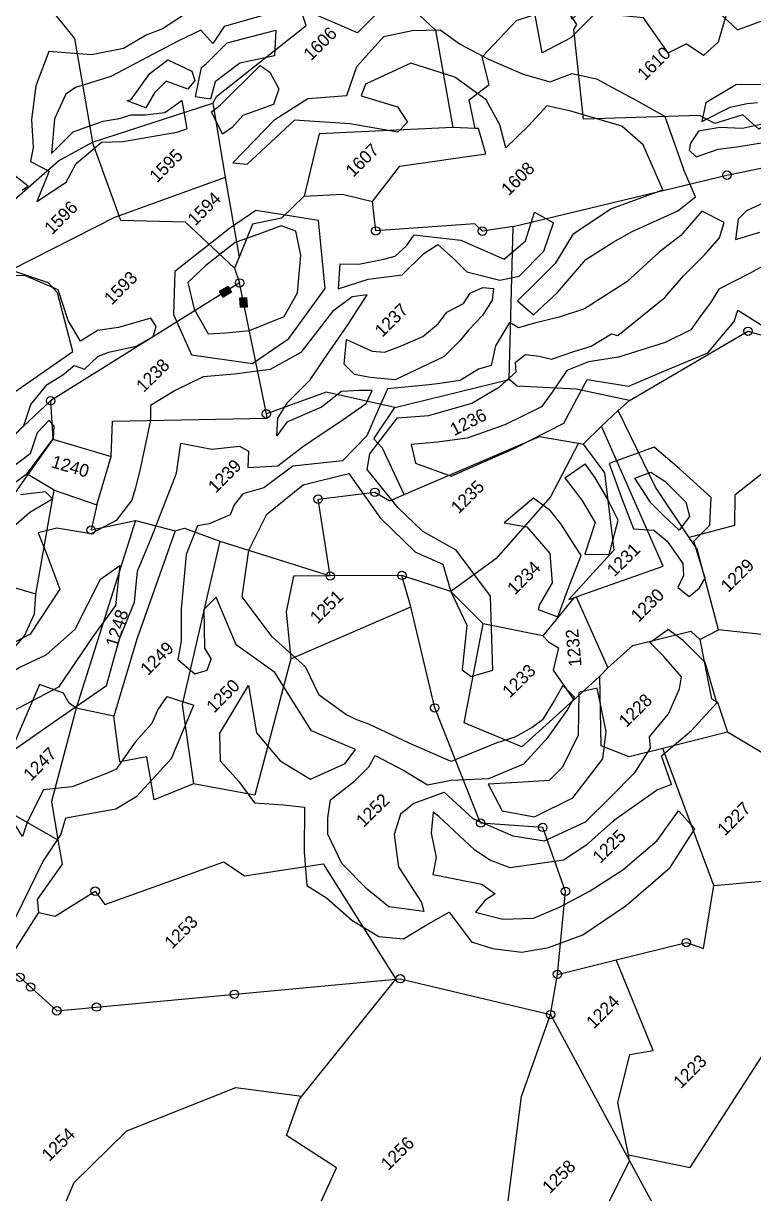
# Model space of a CAD drawing. Header units: metres. Extents: x 302481 to 307962, y 1946667 to 1951250.
# Drawn here: x 303728 to 304150, y 1947762 to 1948439 of the extents above; entities that cross this region are included whole.
import ezdxf

# ---------------------------------------------------------------- set-up
doc = ezdxf.new("R2010")
doc.units = ezdxf.units.M
for name, color, linetype in [('POLY_HATCH', 12, 'Continuous'), ('POLY_PARCEL', 6, 'Continuous'), ('SYM_STONE', 1, 'Continuous'), ('TEXT_PARCEL', 7, 'Continuous')]:
    doc.layers.add(name, color=color, linetype=linetype)
doc.styles.add('TEXT_MAP', font='')
doc.styles.get('TEXT_MAP').set_extended_font_data('Kruti Dev 050')

# ---------------------------------------------------------------- blocks, each defined once
blk = doc.blocks.new('STONE')
blk.add_circle((0, 0), 0.8510231522929323)
blk = doc.blocks.new('STONESQUAREFILLED')
blk.add_hatch(color=256).paths.add_polyline_path([(0.6958872628347379, -0.481363590938571), (0.6958872628347379, 0.481363590938571), (-0.6958872628347379, 0.481363590938571), (-0.6958872628347379, -0.481363590938571)])
blk.add_lwpolyline([(-0.6958872628347379, 0.481363590938571), (0.6958872628347379, 0.481363590938571), (0.6958872628347379, -0.481363590938571), (-0.6958872628347379, -0.481363590938571)], close=True)

msp = doc.modelspace()

# ---------------------------------------------------------------- linework, layer by layer
at = {"layer": 'POLY_HATCH', "lineweight": -2}
for points in [[(304100.8521280438, 1948421.440998612), (304086.6219867701, 1948441.829144303), (304058.9084809469, 1948444.486441527), (304044.569686492, 1948430.222614574), (304028.0827981979, 1948421.594303533), (304020.4164529657, 1948463.193087877), (303993.1673380574, 1948475.811922222), (303961.5541131031, 1948478.044279824), (303945.5180303482, 1948475.045994003), (303935.0843868731, 1948462.939705429), (303934.4500781335, 1948446.1355313), (303921.4148135995, 1948433.168419023), (303894.1629839446, 1948444.920945874), (303874.6725533949, 1948445.395163133), (303844.3248354252, 1948436.79604413), (303837.7963359943, 1948426.847287035), (303830.8903667955, 1948434.658575114), (303817.4423243012, 1948428.189624228), (303778.828066987, 1948407.912804494), (303758.4496085104, 1948401.458443843), (303752.8064291934, 1948397.571964059), (303746.2643466769, 1948383.29170663), (303744.4692758257, 1948363.370479524), (303756.9419234022, 1948375.777916373)], [(303831.1435083346, 1948413.092825959), (303833.8613133188, 1948415.160458957), (303846.0275602173, 1948427.263097082), (303874.2054500217, 1948434.567330083), (303873.2929776032, 1948419.842065897), (303853.3544586161, 1948415.552549193), (303839.0265278565, 1948404.753919749)], [(303849.2754722796, 1948357.95185312), (303873.6106854687, 1948383.023432196), (303892.7073529931, 1948395.111475416), (303915.2366247, 1948396.796622981), (303920.9205509881, 1948413.677592201), (303936.5683072098, 1948430.970732586), (303953.0388953164, 1948434.401252033), (303969.0668384098, 1948434.800638502), (303980.7361055948, 1948426.546158546), (303997.1686776998, 1948417.848493611), (304017.0664497167, 1948409.143520877), (304032.6463043736, 1948404.779173383), (304045.2226121305, 1948409.517358859), (304059.5070881052, 1948406.45519827), (304080.5068058772, 1948395.022483332)], [(304100.8521280438, 1948421.440998612), (304111.295488283, 1948426.648860976)], [(303811.777410659, 1948417.372742529), (303825.5957586598, 1948410.87098471), (303827.3807348162, 1948405.461431354), (303823.3108708356, 1948400.514703167), (303810.7115358459, 1948405.046063528), (303803.9331386583, 1948398.303105826), (303798.9510183623, 1948389.75444427), (303788.2588812783, 1948393.669472612)], [(303788.2588812783, 1948393.669472612), (303790.4810432717, 1948394.460523606), (303801.3573433375, 1948409.59794739), (303811.777410659, 1948417.372742529)], [(303839.0265278565, 1948404.753919749), (303836.3564435188, 1948394.63094351), (303827.8015550151, 1948396.000416949), (303831.1435083346, 1948413.092825959)], [(303842.0164870266, 1948391.319891115), (303865.0454578372, 1948414.228459585), (303870.6641926607, 1948410.318253092), (303875.8321242994, 1948400.778005145), (303872.7715511071, 1948391.688249973), (303854.9919965882, 1948385.228421764), (303848.9061537487, 1948378.310799875), (303843.262967498, 1948374.424313194)], [(303735.4218366556, 1948402.427343573), (303732.9940759698, 1948382.991287495)], [(304122.6504901471, 1948392.713980882), (304140.3568388559, 1948403.424151738), (304156.595328358, 1948403.151917248)], [(303756.9419234022, 1948375.777916373), (303767.1280264081, 1948379.53272526), (303774.3803879544, 1948381.930704548), (303783.5088878954, 1948383.519189149), (303790.4921338055, 1948385.649459819), (303798.5426073596, 1948385.630389462), (303810.0854723211, 1948386.944801282), (303819.7660874678, 1948393.898988502), (303822.6695912695, 1948377.577037218)], [(303836.9580170494, 1948387.37170303), (303842.0164870266, 1948391.319891115)], [(304099.0599746937, 1948384.63292876), (304080.5068058772, 1948395.022483332)], [(304122.6504901471, 1948392.713980882), (304120.3698566146, 1948381.789527326), (304136.6615976216, 1948390.12035497), (304146.6598221911, 1948392.190579849), (304152.4711184911, 1948392.875438244)], [(303732.9940759698, 1948382.991287495), (303733.8959566029, 1948366.79412007), (303732.441580344, 1948358.699553714)], [(303843.262967498, 1948374.424313194), (303836.9580170494, 1948387.37170303)], [(303743.1448381152, 1948353.051280777), (303735.918574024, 1948335.568223655), (303752.8781534499, 1948346.719921372), (303758.6494433647, 1948357.608328952), (303773.3177701691, 1948369.912275005), (303785.6534689711, 1948370.173144189), (303816.9378521675, 1948375.557523393), (303822.6695912695, 1948377.577037218)], [(304162.8932778854, 1948381.932303671), (304143.826281569, 1948377.789899476), (304130.8153278055, 1948378.282039397), (304118.4934560964, 1948376.216708827), (304113.8243100448, 1948369.255581737), (304113.114831591, 1948365.306872119), (304117.0526451245, 1948361.348362314), (304129.8465283373, 1948365.736350751), (304140.5396611774, 1948367.108015078), (304154.953543935, 1948369.401304855)], [(303732.441580344, 1948358.699553714), (303743.1448381152, 1948353.051280777)], [(303849.2754722796, 1948357.95185312), (303857.6365123978, 1948357.155097482)], [(303721.3884484833, 1948352.103385293), (303731.0797951026, 1948344.605137076)], [(304218.0423972243, 1948348.955337838), (304215.3589435592, 1948338.970355567), (304205.3374094823, 1948329.46449561), (304191.3547431426, 1948316.481491917), (304177.3910201145, 1948309.539944298), (304162.9611187307, 1948302.134655644), (304148.2966565704, 1948294.032763312), (304130.1430921638, 1948284.77639424), (304125.4710330041, 1948276.885812181), (304120.5717062382, 1948270.622274212), (304114.0363590121, 1948261.34142446), (304099.1417254275, 1948253.93711191), (304072.1612224197, 1948245.628794274), (304054.9575141696, 1948242.876657774), (304042.3430780042, 1948237.91129337), (304033.9386118529, 1948225.381270657), (304027.6378207579, 1948216.797029253), (304006.4598677931, 1948206.38519821), (303984.8259358164, 1948198.762721972), (303967.6236852985, 1948196.475304835), (303952.2832581801, 1948195.113429131), (303954.8050256232, 1948184.186943491), (303975.541855338, 1948176.763859833)], [(304046.0773599381, 1948316.851370994), (304035.5496065263, 1948299.621608507), (304024.975357946, 1948289.102645257), (304013.9204673758, 1948278.105552957), (304022.9986862978, 1948269.940931991), (304036.9344609408, 1948282.848540337), (304053.2854857575, 1948301.979976247), (304069.1288271397, 1948312.008694921), (304080.1686980426, 1948318.214344422), (304106.5592442723, 1948330.137426593), (304116.6468295734, 1948338.261677752), (304109.8709976748, 1948354.291306056)], [(303727.6204453669, 1948342.183416329), (303731.0797951026, 1948344.605137076)], [(304156.9377283277, 1948335.239416654), (304146.2329384107, 1948330.149937124), (304141.3379824841, 1948325.280573488), (304139.9073754996, 1948313.665318144), (304153.8623522716, 1948317.81849396)], [(303944.8333646599, 1948158.318002625), (303926.9096376197, 1948180.527866699), (303928.5646060361, 1948189.586629884), (303937.4308797037, 1948201.186219297), (303944.4309521979, 1948210.466086049), (303962.559751722, 1948211.822084442), (303987.4453305723, 1948218.972987901), (304003.5083439527, 1948228.466128699), (304013.0622396544, 1948237.043516689), (304012.6149976784, 1948242.621224829), (304018.4379510526, 1948247.023898428), (304026.3354252512, 1948246.077799196), (304033.5336249834, 1948244.436081515), (304046.3275081962, 1948248.824069954), (304056.3286505183, 1948251.823745132), (304068.2018225202, 1948259.002064477), (304071.9167392869, 1948258.064773095), (304099.0866289325, 1948279.962623767), (304109.8147306452, 1948292.487749941), (304122.4017542284, 1948305.008964805), (304130.5643733675, 1948314.518742969), (304133.3804353429, 1948323.342693534), (304120.3884202465, 1948329.876294198), (304108.2617626693, 1948315.959924226), (304095.6834853431, 1948306.227081165), (304077.0404169178, 1948289.071310619), (304052.5933360755, 1948273.554338782), (304037.9390848381, 1948268.705544516), (304023.7539250627, 1948265.249946253), (304014.4506087638, 1948262.48116082), (304009.1156970961, 1948265.513146195), (304001.1730500376, 1948252.052692411), (303998.5813379176, 1948240.672247458), (303991.371485753, 1948238.596145268), (303980.6623227084, 1948232.112479836), (303969.038272378, 1948230.278043681), (303962.7622461664, 1948229.594172955), (303938.7663020687, 1948227.274057885), (303933.150215256, 1948214.738164758), (303926.8304785611, 1948200.112455714), (303912.610349915, 1948185.503395604), (303884.02005364, 1948182.542879366), (303867.250474914, 1948170.030483917), (303855.0210211687, 1948166.469021819)], [(303911.1688303538, 1948299.557912941), (303910.2524176026, 1948285.015963222), (303927.5196719756, 1948290.729351971), (303947.1721371887, 1948293.083682687), (303959.66897453, 1948305.515182829), (303967.8309638929, 1948310.768609026), (303976.9091874603, 1948302.60398339), (303984.5514739677, 1948294.921530725), (304003.702263169, 1948290.089713451), (304014.7301122947, 1948292.462217563), (304029.149538395, 1948306.806254596), (304034.6706255553, 1948323.203602432)], [(303720.416979691, 1948197.451685862), (303728.4759238884, 1948206.040415758), (303732.5296785487, 1948218.079869208), (303742.0328018386, 1948229.820988399), (303750.9424225492, 1948235.252505347), (303757.5571945878, 1948240.688852846), (303763.5748726409, 1948238.668175653), (303771.3424665574, 1948245.823238), (303777.3745357459, 1948248.392238837), (303793.4492553798, 1948251.800659867), (303803.2203453993, 1948257.517212549), (303804.959466178, 1948263.250691844), (303801.8193442905, 1948268.13388048), (303783.1566207455, 1948262.722906665), (303771.1032820968, 1948261.027160571), (303761.3303871192, 1948254.736892099), (303754.061501218, 1948266.684320704), (303748.3801425202, 1948284.481424667), (303729.472835795, 1948292.553251416), (303712.2632884029, 1948293.16321825)], [(303819.1632307852, 1948195.763463782), (303837.1520360215, 1948192.329189754), (303853.2213615803, 1948194.016484109), (303858.3757700101, 1948191.137050723), (303858.0592381544, 1948181.671440226), (303875.2741911998, 1948182.782602296), (303889.651156147, 1948193.65287857), (303899.138087987, 1948200.230599272), (303910.635705675, 1948207.66466211), (303926.447857298, 1948218.818771654), (303929.9135103896, 1948226.269756434), (303922.4552562274, 1948226.285469015), (303912.1266449336, 1948225.733512619), (303900.6236331696, 1948216.578323105), (303880.5167374667, 1948208.014966893), (303874.7544399677, 1948199.995115338), (303875.3605310107, 1948210.320691387), (303881.126431495, 1948219.487967624), (303894.0754134422, 1948232.369248426), (303901.8573938496, 1948244.113993473), (303915.68943292, 1948264.16484674), (303926.9316816321, 1948281.639440556), (303918.3224036172, 1948280.510147181), (303906.8211898785, 1948271.92866656), (303888.6746168733, 1948248.157766587), (303870.8589737918, 1948238.44216204), (303850.1963571282, 1948235.61712257), (303832.1199394185, 1948234.220920098), (303816.0308263609, 1948226.22280947), (303801.6610488705, 1948217.647373432), (303801.6340692705, 1948209.041721592), (303795.5192563217, 1948180.082049446), (303792.9042797433, 1948169.473851717), (303790.8755997764, 1948162.880406869), (303781.9461938543, 1948151.138085214), (303767.2922581853, 1948143.423817193), (303747.5091003068, 1948146.620920839), (303736.8083741916, 1948143.884209276)], [(303721.4834548263, 1948171.63230472), (303730.3966715867, 1948178.211239452), (303745.6638973337, 1948198.545925988), (303745.9732370889, 1948205.716700917), (303743.115468422, 1948209.165005746), (303736.2075411454, 1948201.72127491), (303732.1537864842, 1948189.68182146), (303719.5015488928, 1948179.955334881)], [(303811.2349856682, 1948049.274178972), (303806.0407899283, 1948041.816189315), (303802.5683804452, 1948033.780033179), (303792.767126861, 1948022.884548115), (303781.8024018137, 1948007.395248478), (303777.1989477249, 1948005.106813346), (303756.490615299, 1947997.10697925), (303739.8238091907, 1947995.418482599), (303730.5736651812, 1947977.052907499), (303727.6739924438, 1947968.441018307), (303716.2410164401, 1947986.85016744), (303703.6193449832, 1947992.622091643), (303718.6292093247, 1948015.571807464), (303745.6916121338, 1948034.474392411), (303776.2084056521, 1948055.667832122), (303783.7619711747, 1948082.654986501), (303792.4465928823, 1948103.894422102), (303794.2260253439, 1948121.701206227), (303802.3307050839, 1948141.218265899), (303816.8110638671, 1948178.532424279), (303819.1632307852, 1948195.763463782)], [(304041.1399349319, 1948175.738131877), (304051.041953234, 1948162.828886237), (304058.7345475415, 1948149.924298834), (304052.7850054149, 1948131.524855366), (304066.7780564325, 1948131.495376117), (304071.9957349515, 1948151.369322372), (304065.7737821238, 1948163.534331596), (304058.8153662095, 1948175.700895797), (304052.9489506017, 1948183.814521979)], [(304041.1399349319, 1948175.738131877), (304052.9489506017, 1948183.814521979)], [(304066.7723258678, 1948184.130992551), (304074.2421122938, 1948163.1482547), (304080.8172875559, 1948146.195382847), (304092.5985951498, 1948145.43408692), (304100.3119670469, 1948139.157760589), (304109.4775106851, 1948126.250067693), (304109.8238095678, 1948119.252787008), (304106.4877351243, 1948112.263270052), (304113.0998567995, 1948107.093981869), (304119.0078298785, 1948112.236889397), (304122.3782196194, 1948117.834926173)], [(303731.9414823186, 1948155.836679894), (303744.9804566056, 1948163.550805304), (303740.9770650947, 1948167.57523775), (303726.6288731294, 1948165.884326876)], [(303855.0210211687, 1948166.469021819), (303850.0762279052, 1948160.077276815), (303847.7600846644, 1948154.336826266), (303835.6787277404, 1948149.191477168), (303828.7807506481, 1948148.056941572), (303822.4086684268, 1948131.408896242), (303819.4369367566, 1948099.815826913), (303819.3792974865, 1948081.430883206), (303817.4380875016, 1948070.805306994)], [(304023.0286571095, 1948163.934698039), (304006.0753371157, 1948149.66699436), (304019.3249829821, 1948147.429642901), (304032.5330667337, 1948131.9357624), (304033.9529124061, 1948114.993752871), (304026.5488906894, 1948102.489203281), (304025.8031823318, 1948099.544853716), (304037.2058603307, 1948095.470200178), (304042.7767728623, 1948110.556286032), (304050.5732666338, 1948130.79303402), (304038.8473774828, 1948149.229713568), (304032.9786609588, 1948156.606873962), (304023.0286571095, 1948163.934698039)], [(303981.8557020333, 1948064.675936037), (303987.0169546362, 1948060.961412006), (303999.5485978667, 1948064.617413245), (303998.2095708624, 1948107.336019738), (303978.4078421071, 1948133.890983705), (303959.1514319927, 1948144.667374474)], [(303741.3282379797, 1948073.332915707), (303758.2169739185, 1948088.318320309), (303772.7323204223, 1948117.137635767), (303783.9768036203, 1948125.127798916), (303781.4997882405, 1948101.892822817), (303768.6223895019, 1948084.289464459), (303748.4948527114, 1948054.680587429), (303717.9920542724, 1948038.717126255), (303705.9336166764, 1948026.721733772)], [(303858.2953240229, 1948055.739098013), (303862.9148587026, 1948028.279924325), (303876.5891141659, 1948012.173587996), (303894.2019204395, 1948001.548848795), (303914.2289921632, 1948010.52575461), (303920.1368114436, 1948018.748143408), (303894.6813445091, 1948029.389407634), (303873.6118821306, 1948063.157385377), (303851.310693928, 1948079.281894186), (303839.6327567976, 1948106.755931652), (303832.5522318827, 1948099.712425837), (303832.8742772462, 1948077.360060832), (303836.7762908647, 1948070.814304431)], [(303971.4024996469, 1947993.920323973), (303987.9258802524, 1947978.787699356), (304011.0937016662, 1947968.796422624), (304029.4963692715, 1947965.811736156), (304053.0982503016, 1947976.809202886), (304067.1351666404, 1947990.772730034), (304081.9108724296, 1948005.471184018), (304090.7924661124, 1948019.445580387), (304090.0767643927, 1948026.075398873), (304101.1654742211, 1948039.308664317), (304107.4705466339, 1948053.656717843), (304108.5972040156, 1948060.650899935), (304098.3234796701, 1948072.456206022), (304090.2476400668, 1948080.574490441), (304100.581398556, 1948087.917513348), (304100.850165301, 1948088.025460425)], [(303523.9465063941, 1948009.869748047), (303540.6858052658, 1947998.885196721), (303554.8601992866, 1947990.96433369), (303566.6865490424, 1947989.358863405), (303582.465588754, 1947990.898950609), (303599.0446889726, 1947996.380800441), (303612.0733941486, 1948001.476684253), (303621.1720650354, 1948011.314251195), (303625.5293221166, 1948018.008136395), (303633.8166021071, 1948019.960336438), (303643.2835751148, 1948020.726643259), (303661.8537546033, 1948032.907971436), (303665.829118344, 1948043.940778275), (303670.2090310948, 1948058.521904096), (303670.6271961695, 1948066.802576992), (303677.3166273562, 1948061.659988021), (303686.7700024126, 1948057.693949657), (303696.232441918, 1948056.88281343), (303700.1760674259, 1948056.873468785), (303712.0182806076, 1948060.789073226), (303719.910073949, 1948062.347845052), (303726.2312097475, 1948066.276522902), (303741.3282379797, 1948073.332915707)], [(303817.4380875016, 1948070.805306994), (303827.3251927141, 1948062.341287107), (303834.4056779994, 1948064.565148718)], [(303841.5082484204, 1948027.63913457), (303858.2953240229, 1948055.739098013)], [(303961.8013640447, 1947998.276771047), (303975.4750510454, 1948000.908299749), (303997.2045616917, 1948001.967239493), (304017.4842153816, 1948010.394025384), (304031.5257543568, 1948025.8305048), (304042.6213877369, 1948041.273188302), (304046.6962539181, 1948048.997643664), (304040.0887525883, 1948055.63987255), (304035.2750992458, 1948047.180501918), (304028.2427835716, 1948035.779891881), (304022.3371183435, 1948031.37345704), (304012.3773737485, 1948025.870846373), (304001.8796241106, 1948022.617584903)], [(303811.2349856682, 1948049.274178972), (303826.756013982, 1948044.399923807)], [(303954.0348815555, 1947987.614186442), (303946.2822600389, 1947981.37045175), (303942.5629310757, 1947969.594613346), (303943.998940927, 1947957.807931082), (303945.0817144755, 1947950.809097651), (303952.0447576689, 1947940.115481052), (303958.2736340491, 1947930.159889884), (303959.73042149, 1947925.001468692), (303939.4854063615, 1947927.621793785), (303926.9976423196, 1947937.958812738), (303912.3143013865, 1947952.719326044), (303904.26616986, 1947969.675296491), (303904.296188077, 1947979.249466771), (303905.801468119, 1947989.556999577), (303919.8291530553, 1948000.57463598), (303927.9557884652, 1948008.658782912), (303931.6589532495, 1948015.27929405), (303948.5701948516, 1948006.40591779), (303961.8013640447, 1947998.276771047)], [(304102.8377146367, 1947998.347897556), (304097.0239163404, 1948014.982709227)], [(304102.8377146367, 1947998.347897556), (304094.7272411156, 1947995.419066322), (304069.2622396182, 1947977.428972475), (304053.3829757562, 1947963.101083952), (304040.4680825854, 1947954.658784398), (304009.5222255606, 1947950.3050993), (303997.7524641547, 1947954.748765554), (303988.9332263339, 1947960.659184662), (303968.3719236059, 1947979.850953822), (303965.0658650901, 1947982.435595579), (303963.9230458196, 1947970.286097788), (303966.8250791598, 1947956.286880409), (303964.9527203543, 1947946.34835565), (303993.2897323305, 1947940.765066506), (304001.0054190122, 1947935.225219758), (303995.1020569922, 1947931.55526227), (303989.5565562639, 1947924.570391986), (304005.3780891867, 1947920.48642887), (304023.0558283152, 1947921.185665475), (304038.1732219309, 1947927.413888734), (304055.8786644908, 1947936.950816034), (304074.6969103953, 1947949.063082414), (304094.6348762596, 1947965.960099031), (304106.8409981988, 1947983.241642027)], [(303954.0348815555, 1947987.614186442), (303971.4024996469, 1947993.920323973)], [(304106.8409981988, 1947983.241642027), (304116.2839363459, 1947972.7460742)]]:
    msp.add_lwpolyline(points, dxfattribs=at)
at = {"layer": 'POLY_HATCH'}
for points in [[(304129.9266784405, 1948427.804580257), (304134.4228600757, 1948443.115613957), (304109.3241422558, 1948452.414969018), (304089.2899685008, 1948462.925638744), (304064.3201705506, 1948458.089880163), (304045.2441081693, 1948441.026933003), (304038.1896240506, 1948472.102940864)], [(303824.6155567346, 1948445.794389064), (303808.5783915129, 1948435.375463781), (303799.2042364338, 1948431.80175437), (303786.1152550746, 1948424.098566318), (303767.5955634564, 1948420.325567333), (303742.9975621318, 1948422.225930788), (303735.4218366556, 1948402.427343573)], [(304121.3043249911, 1948419.941487251), (304111.295488283, 1948426.648860976), (304111.295488283, 1948426.648860976)], [(304046.0773599381, 1948316.851370994), (304067.8018137813, 1948331.259009258), (304097.7737604659, 1948342.208642628), (304086.5016643312, 1948368.383693545), (304074.1479542432, 1948379.076318225), (304044.5825682357, 1948387.73973982), (304030.8283433132, 1948390.864964979), (304020.4691205788, 1948379.530867287), (304007.0075005265, 1948366.482637489), (304003.6092158826, 1948379.909658978), (303995.7408889895, 1948394.378188742), (303977.5451152623, 1948407.491554127), (303952.1067626225, 1948415.458279106), (303925.9166477025, 1948403.468552333), (303923.4860212049, 1948396.591490138), (303944.4565290278, 1948390.354477146), (303950.277776544, 1948381.395813272), (303944.7535150694, 1948375.557425404), (303916.8965854393, 1948380.432191248), (303884.9016626673, 1948382.562643565), (303857.6365123978, 1948357.155097482)], [(304099.0599746937, 1948384.63292876), (304109.8709976748, 1948354.291306056)], [(304078.1687509697, 1948228.674822467), (304098.4818814266, 1948237.517599075), (304123.8343626354, 1948247.97889202), (304138.9954049187, 1948266.159985058), (304141.2373484289, 1948272.670213409), (304155.7182908114, 1948263.609204768), (304172.5777652012, 1948257.504641692), (304187.9862259012, 1948260.582872418), (304208.7602519402, 1948274.606900902), (304226.1847168207, 1948305.960983109), (304233.4693571758, 1948315.126165225), (304241.7861269191, 1948322.956702099), (304253.5499122189, 1948297.762383373), (304261.1818020232, 1948276.870185794), (304289.1826870656, 1948282.143952719), (304312.4685056563, 1948294.534224591), (304327.1944290744, 1948315.529380541), (304336.1464239731, 1948336.684241674), (304347.9612984415, 1948327.33249176), (304373.3892632667, 1948315.288152543), (304385.5671100067, 1948326.664400288), (304391.957165435, 1948333.906575092)], [(303911.1688303538, 1948299.557912941), (303922.1436257316, 1948299.213004153), (303936.6057742713, 1948302.280171759), (303943.1491824863, 1948303.987235305), (303949.7057573311, 1948309.823503231), (303954.1999028688, 1948316.35221475), (303981.0300080013, 1948313.200082858), (304006.114396695, 1948302.137154658), (304018.536039751, 1948312.77879982), (304023.750166961, 1948329.285034513), (304034.6706255553, 1948323.203602432)], [(303845.3053652495, 1948259.65318686), (303858.851355115, 1948260.992453441), (303879.0034075798, 1948269.027082341), (303886.6257925257, 1948282.677565582), (303888.55982289, 1948304.539032921), (303885.7472947259, 1948318.459030323), (303877.1847170666, 1948321.457939534), (303864.2486843895, 1948316.638864536), (303850.5672440426, 1948311.821289626), (303833.6284618108, 1948298.562301516), (303823.2790305084, 1948288.644402365)], [(303823.2790305084, 1948288.644402365), (303826.9622983504, 1948273.231814665), (303834.9914860418, 1948258.928586306), (303845.3053652495, 1948259.65318686)], [(303610.791592354, 1948253.166491093), (303631.2607501121, 1948255.736404506), (303652.5784058152, 1948251.339152055), (303669.553774354, 1948250.433542821), (303676.9129179893, 1948237.358245783), (303683.4152481211, 1948228.638093709), (303692.5240598628, 1948218.171226985), (303693.3573039044, 1948206.41536789), (303695.4951777449, 1948194.221488197), (303695.4660612913, 1948185.079436094), (303701.3467305815, 1948176.679279), (303710.7177801756, 1948152.817530606), (303710.9870762499, 1948137.595569115), (303731.9414823186, 1948155.836679894)], [(303975.541855338, 1948176.763859833), (303975.541855338, 1948176.763859833), (304012.3132536784, 1948192.82849357), (304040.6398616116, 1948207.281472449), (304054.0470803445, 1948232.573103492), (304078.1687509697, 1948228.674822467)], [(304122.3782196194, 1948117.834926173), (304115.7842000695, 1948139.169218477), (304124.994116148, 1948148.478571995), (304125.7859928617, 1948164.46771535), (304107.1841492252, 1948181.236287663), (304092.8613016354, 1948193.406301402), (304066.7723258678, 1948184.130992551)], [(303914.6021001367, 1948038.8681075), (303899.1733648824, 1948050.119201724), (303891.3416708317, 1948066.509501504), (303871.9903388768, 1948083.833183225), (303854.7799232258, 1948106.913747836), (303858.4625938442, 1948133.883506093), (303868.88082329, 1948154.794398075), (303889.8573908852, 1948171.731875356), (303916.2591728736, 1948178.348518752), (303934.3705760287, 1948152.537071076), (303954.9270876637, 1948132.785108061), (303970.6725592855, 1948125.778522187), (303975.3742502192, 1948110.071511635), (303984.5088840006, 1948090.575875595), (303981.8557020333, 1948064.675936037)], [(303959.1514319927, 1948144.667374474), (303944.8333646599, 1948158.318002625)], [(303736.8083741916, 1948143.884209276), (303741.8766044704, 1948131.437277007), (303749.2135652835, 1948111.396604935), (303732.1522387331, 1948085.311392217), (303702.0640780823, 1948069.701117549), (303662.0726760253, 1948088.502967126), (303646.8885542648, 1948105.077074349), (303664.748466122, 1948108.52303316), (303681.3092994448, 1948114.148364217), (303690.4929709397, 1948127.189629825), (303683.0950129265, 1948128.075528434), (303670.4425130235, 1948119.394788672), (303651.7091561081, 1948115.079951433), (303639.1030746643, 1948071.88313217), (303617.3113269564, 1948061.621083484), (303602.7591807516, 1948047.145020247), (303577.1670986926, 1948042.235097968), (303561.146353811, 1948046.085425692)], [(304097.0239163404, 1948014.982709227), (304114.3949065693, 1948029.753910746), (304129.10460007, 1948045.714976383), (304122.3687156439, 1948068.974353901), (304109.5283993296, 1948081.733628595), (304100.517633358, 1948088.266550382)], [(303834.4056779994, 1948064.565148718), (303836.7762908647, 1948070.814304431)], [(303619.5650624, 1947890.832919964), (303623.9329085136, 1947867.874442555), (303624.338895279, 1947856.028636764), (303662.574186489, 1947866.908134249), (303686.2994215759, 1947877.81689718), (303704.5649783732, 1947894.511106329), (303723.9008836141, 1947921.715590519), (303739.5509883268, 1947953.813557424), (303749.8173947055, 1947969.339403187), (303752.810615031, 1947979.253538066), (303781.6994016645, 1947984.377464821), (303793.7162899263, 1947991.756348838), (303813.9228971647, 1948013.480767965), (303826.756013982, 1948044.399923807)], [(303920.9601899441, 1948035.822796856), (303914.6021001367, 1948038.8681075)], [(304001.8796241106, 1948022.617584903), (303975.4643243644, 1948011.755817251), (303951.2401544992, 1948022.418557747), (303927.9266281659, 1948033.382654002), (303920.9601899441, 1948035.822796856)], [(303841.5082484204, 1948027.63913457), (303842.0503638405, 1948012.091498922), (303852.8202113835, 1948000.076737017), (303861.812835292, 1947987.917482823), (303878.5400097473, 1947986.699247479), (303890.6767876763, 1947985.342202306), (303890.593229386, 1947959.431462202), (303892.0113050425, 1947940.032441018), (303903.3891577879, 1947932.902502584), (303918.1537982887, 1947919.991282756), (303933.6697381698, 1947910.48400119), (303948.0279137027, 1947909.270540399), (303960.6379974829, 1947916.944348561), (303974.4325738652, 1947924.615767268), (303987.2585675465, 1947907.414667382), (303999.387697109, 1947903.688635476), (304016.2595954807, 1947901.433678214), (304031.667104641, 1947904.215792404), (304051.6793373851, 1947911.578555307), (304076.6086457288, 1947928.555451863), (304101.997893692, 1947950.417470065), (304116.2839363459, 1947972.7460742)]]:
    msp.add_lwpolyline(points, dxfattribs=at)
msp.add_lwpolyline([(304121.3043249911, 1948419.941487251), (304129.9266784405, 1948427.804580257)], close=True, dxfattribs=at)
at = {"layer": 'POLY_HATCH', "lineweight": -2}
for points in [[(303898.7859044438, 1948324.654038982), (303862.6142655369, 1948330.359702311), (303847.3015707666, 1948319.937240417), (303815.8593576383, 1948295.07298438), (303814.9769813558, 1948270.144344469), (303825.3585461779, 1948246.80039806), (303860.7284989627, 1948241.900634337), (303881.6832452472, 1948256.332255141), (303902.6833823016, 1948285.239559286)], [(303915.0353871211, 1948255.701704738), (303929.8061272008, 1948249.061611184), (303937.0425249645, 1948248.416941111), (303946.180027036, 1948251.859538664), (303959.1009775857, 1948257.497149507), (303967.935603437, 1948264.716940396), (303972.992710731, 1948271.629981502), (303982.6067119446, 1948276.487783144), (303986.4020063244, 1948282.459337452), (303993.8080974398, 1948285.748221283), (303999.9435004704, 1948285.263228725), (303999.1355008362, 1948278.498593647), (303993.5999249723, 1948269.540931359), (303985.5486218333, 1948261.217993858), (303980.4934924617, 1948254.934378293), (303971.4960790016, 1948245.984005998), (303958.1005987413, 1948239.560608158), (303943.1295762528, 1948232.511101726), (303928.6567760808, 1948233.800446539), (303919.6929100668, 1948235.550250192), (303913.7321320558, 1948241.542356725)], [(304107.3281208323, 1948145.403054925), (304098.5158065641, 1948153.52289209), (304090.8070550123, 1948161.272159125), (304081.6461270768, 1948175.652797394), (304090.8624665216, 1948178.94753585), (304098.9475398175, 1948173.775153741), (304111.0612968998, 1948161.597729446), (304113.2453322476, 1948153.491860095)], [(304004.8786793249, 1947983.170856806), (304023.6484372718, 1947979.817164519), (304045.7773620375, 1947990.817729843), (304063.1549754543, 1948013.243726217), (304065.0458109332, 1948029.07404626), (304059.9689921606, 1948054.12503286), (304049.2819996579, 1948051.569870352), (304048.8364054337, 1948026.89875879), (304039.9409692911, 1948008.505521636), (304032.1837251382, 1948000.788834674), (304017.0824934123, 1947999.715927117), (303996.8259320967, 1947998.65388188)]]:
    msp.add_lwpolyline(points, close=True, dxfattribs=at)
at = {"layer": 'POLY_PARCEL'}
for points in [[(304093.5334430402, 1948466.936725716), (304098.0841665082, 1948450.229265983), (304124.2840364566, 1948450.488668136), (304140.9104738627, 1948434.773811783), (304171.813985195, 1948446.163132718), (304173.3166362541, 1948468.002987958), (304156.8508666428, 1948494.794534493), (304197.1582962051, 1948509.041808701)], [(303837.6950606108, 1948392.378499751), (303839.9727246678, 1948396.498883756), (303891.7742415415, 1948437.299636292), (303872.0933996392, 1948497.116952301)], [(303929.5520878863, 1948488.265212215), (303930.4073525192, 1948468.487872009), (303966.4754056465, 1948434.537308068), (303976.410056469, 1948378.410000424)], [(303742.7531003188, 1948448.377019298), (303757.699867988, 1948429.854864013), (303768.2031960357, 1948369.935172397)], [(303989.2715536756, 1948377.777722686), (303985.8251458202, 1948394.304110147), (303997.3659352046, 1948403.176755467), (303993.4935495732, 1948419.143964929), (304013.1846058005, 1948440.166363386), (304040.8292182712, 1948449.346612202)], [(304243.4614933236, 1948392.842062108), (304182.4747956824, 1948394.988612708), (304153.2934152111, 1948377.372885059), (304144.1726329196, 1948385.667530077), (304127.8516956912, 1948380.596901355), (304119.0925097475, 1948385.281480663), (304052.0632428126, 1948383.111412895), (304046.3831676263, 1948435.022675512), (304048.1969889132, 1948437.81945648), (304040.8292182712, 1948449.346612202)], [(303768.2031960357, 1948369.935172397), (303837.6950606108, 1948392.378499751)], [(303837.6950606108, 1948392.378499751), (303844.7849847153, 1948349.332074662)], [(304011.3074665377, 1948321.084771145), (304134.8950943295, 1948350.797081317), (304169.5846814895, 1948357.92330684), (304243.4614933236, 1948392.842062108)], [(303976.410056469, 1948378.410000424), (303899.1347747743, 1948374.73044009), (303890.5857625408, 1948338.721953158)], [(303930.0364388414, 1948335.547326483), (303945.8013219852, 1948356.054235474), (303995.5342819197, 1948363.019883088), (303991.2651766175, 1948377.679715169), (303989.2715536756, 1948377.777722686)], [(303989.2715536756, 1948377.777722686), (303976.410056469, 1948378.410000424)], [(303688.7715480374, 1948306.637691997), (303748.6003875853, 1948359.099461079), (303768.2031960357, 1948369.935172397)], [(303783.608122481, 1948327.292193662), (303768.2031960357, 1948369.935172397)], [(303844.7849847153, 1948349.332074662), (303783.608122481, 1948327.292193662)], [(303844.7849847153, 1948349.332074662), (303852.8653781833, 1948303.288189727)], [(303890.5857625408, 1948338.721953158), (303877.5133108282, 1948325.870658061), (303860.6389000574, 1948322.378164855), (303852.8653781833, 1948303.288189727)], [(303890.5857625408, 1948338.721953158), (303912.6516277185, 1948339.767830942), (303930.0364388414, 1948335.547326483)], [(304011.3074665377, 1948321.084771145), (303993.5572944703, 1948318.415557533), (303989.1232230514, 1948322.610445348), (303931.9431742365, 1948318.537475671), (303930.0364388414, 1948335.547326483)], [(303783.608122481, 1948327.292193662), (303781.2156776311, 1948326.430279568), (303720.9942147145, 1948295.932287991)], [(303850.2848151503, 1948296.950922666), (303822.0110212071, 1948323.527722119), (303784.6090324176, 1948324.521535761), (303783.608122481, 1948327.292193662)], [(304009.0562399626, 1948232.526834304), (304011.3074665377, 1948321.084771145)], [(304078.5395965502, 1948220.389064329), (304147.0619559623, 1948260.516698779), (304186.4796333443, 1948249.361863628), (304214.6313783741, 1948275.629652526), (304224.0393024795, 1948279.033741196), (304242.0957271326, 1948320.070044525), (304258.7506179949, 1948313.067363434)], [(303852.8653781833, 1948303.288189727), (303850.2848151503, 1948296.950922666)], [(303652.5239279671, 1948183.922115181), (303697.8947836645, 1948207.945283906), (303756.7378074387, 1948248.771070055), (303747.8878201591, 1948282.778356134), (303742.808034962, 1948288.50489481), (303720.9942147145, 1948295.932287991)], [(303850.2848151503, 1948296.950922666), (303853.1881675785, 1948288.460389228)], [(303853.1881675785, 1948288.460389228), (303743.9763861289, 1948220.359644455)], [(303868.6652004197, 1948212.777049635), (303853.1881675785, 1948288.460389228)], [(303942.8665263737, 1948216.513524506), (304009.0562399626, 1948232.526834304)], [(304078.5395965502, 1948220.389064329), (304047.7601461206, 1948227.086807806), (304013.6228343099, 1948228.854956785), (304009.0562399626, 1948232.526834304)], [(303646.5401920425, 1948129.054871355), (303743.9763861289, 1948220.359644455)], [(303743.9763861289, 1948220.359644455), (303745.1865032623, 1948198.083028996)], [(303942.8665263737, 1948216.513524506), (303903.3156665955, 1948225.290551006), (303868.6652004197, 1948212.777049635)], [(304072.1114016175, 1948214.738805437), (304078.5395965502, 1948220.389064329)], [(303948.4082741681, 1948166.147291145), (303935.8301762491, 1948192.823319561), (303930.846153548, 1948198.269909632), (303942.8665263737, 1948216.513524506)], [(304062.4744854383, 1948205.551437843), (304072.1114016175, 1948214.738805437)], [(304112.998292461, 1948141.307123827), (304093.6117170872, 1948170.335198815), (304072.1114016175, 1948214.738805437)], [(303778.9698271072, 1948188.042800382), (303779.6495608063, 1948208.430309634), (303869.1827806188, 1948210.246060758), (303868.6652004197, 1948212.777049635)], [(303948.4082741681, 1948166.147291145), (304026.478388208, 1948199.657574966), (304049.0121600162, 1948195.757904712)], [(304047.7472334821, 1948106.896706124), (304098.0906730043, 1948124.75433802), (304062.4744854383, 1948205.551437843)], [(304051.7117035743, 1948195.290724615), (304062.4744854383, 1948205.551437843)], [(303745.1865032623, 1948198.083028996), (303730.7556044552, 1948177.607190107)], [(303745.1865032623, 1948198.083028996), (303778.9698271072, 1948188.042800382)], [(304049.0121600162, 1948195.757904712), (304032.9269369515, 1948164.755919723), (304001.2761373753, 1948128.839446356), (303975.3742502192, 1948110.071511635)], [(304051.7117035743, 1948195.290724615), (304064.0902746608, 1948178.723921816), (304069.5023529362, 1948133.841810098), (304043.5714521836, 1948105.415488988), (304046.3374968208, 1948106.396649739)], [(304049.0121600162, 1948195.757904712), (304051.7117035743, 1948195.290724615)], [(303770.7539305948, 1948160.15852963), (303778.9698271072, 1948188.042800382)], [(303730.7556044552, 1948177.607190107), (303729.8383126631, 1948176.305655171), (303691.2923066476, 1948121.687632039)], [(303746.1002822937, 1948168.638772607), (303730.7556044552, 1948177.607190107)], [(304155.1258735098, 1948178.003096899), (304139.5342202792, 1948165.653305409), (304139.3260852415, 1948148.139641142), (304112.998292461, 1948141.307123827)], [(303735.4793313844, 1948108.413002867), (303746.1002822937, 1948168.638772607)], [(303746.1002822937, 1948168.638772607), (303770.7539305948, 1948160.15852963)], [(303905.6351350565, 1948119.007928427), (303898.5524950586, 1948163.413046618), (303931.4004314393, 1948167.403347381), (303940.0184647394, 1948162.546106511), (303948.4082741681, 1948166.147291145)], [(303770.7539305948, 1948160.15852963), (303767.3338611713, 1948145.601931561), (303793.0061141253, 1948151.11488766)], [(303793.0061141253, 1948151.11488766), (303758.7166126249, 1948042.668645987)], [(303815.896117297, 1948145.123075864), (303793.7146352539, 1948082.506135147), (303780.606128986, 1948037.895893564)], [(303793.0061141253, 1948151.11488766), (303815.896117297, 1948145.123075864)], [(303815.896117297, 1948145.123075864), (303821.327766018, 1948146.621975872), (303841.8414736744, 1948139.124876552)], [(303841.8414736744, 1948139.124876552), (303820.100538074, 1948044.692476922), (303826.5052128732, 1947998.911284542)], [(303841.8414736744, 1948139.124876552), (303905.6351350565, 1948119.007928427)], [(304130.0688775769, 1948087.799035086), (304117.5884441677, 1948134.434158107), (304112.998292461, 1948141.307123827)], [(303735.4793313844, 1948108.413002867), (303691.2923066476, 1948121.687632039)], [(303905.6351350565, 1948119.007928427), (303884.4219776783, 1948118.838978571), (303880.1852821559, 1948098.249154084), (303882.8972174032, 1948071.173651951)], [(303947.0274301972, 1948119.337592805), (303905.6351350565, 1948119.007928427)], [(303952.2764779767, 1948101.236302275), (303947.0274301972, 1948119.337592805)], [(303975.3742502192, 1948110.071511635), (303947.0274301972, 1948119.337592805)], [(303700.0421934454, 1948064.3769245), (303716.9593660031, 1948070.431327351), (303728.8089198237, 1948084.358146456), (303734.675813891, 1948097.070414164), (303735.4793313844, 1948108.413002867)], [(303993.9822800038, 1948091.365682186), (303975.3742502192, 1948110.071511635)], [(304046.3374968208, 1948106.396649739), (304028.5004185447, 1948084.469004928)], [(304046.3374968208, 1948106.396649739), (304047.7472334821, 1948106.896706124)], [(304047.7472334821, 1948106.896706124), (304066.0880885608, 1948065.916765351)], [(303882.8972174032, 1948071.173651951), (303952.2764779767, 1948101.236302275)], [(304036.8816397069, 1947888.659559994), (304041.554419524, 1947936.653025513), (304028.4095003353, 1947973.648779639), (303992.5350211365, 1947976.111925552), (303966.0035572667, 1948042.709963161), (303952.2764779767, 1948101.236302275)], [(304046.4483562903, 1948047.372875673), (304016.4014568711, 1948020.129972997), (303982.9668272575, 1948034.011149324), (303993.9822800038, 1948091.365682186)], [(304028.5004185447, 1948084.469004928), (303993.9822800038, 1948091.365682186)], [(304028.5004185447, 1948084.469004928), (304031.8228371069, 1948080.850372447), (304037.507783805, 1948077.504821254), (304034.4098832551, 1948064.591496793), (304046.4483562903, 1948047.372875673)], [(304066.0880885608, 1948065.916765351), (304080.5773894489, 1948078.807107721), (304114.08390735, 1948087.074735183), (304119.2087067543, 1948082.341119944)], [(304119.2087067543, 1948082.341119944), (304130.0688775769, 1948087.799035086)], [(304169.7677098541, 1948082.746223993), (304165.7147025056, 1948084.057027047), (304130.0688775769, 1948087.799035086)], [(304119.2087067543, 1948082.341119944), (304126.0435771309, 1948047.875146125), (304129.3718239246, 1948046.062479467), (304135.1648378382, 1948028.607559447)], [(303882.8972174032, 1948071.173651951), (303861.9790872987, 1947992.307025965), (303826.5052128732, 1947998.911284542)], [(304066.0880885608, 1948065.916765351), (304061.4653009148, 1948060.988428985)], [(304061.4653009148, 1948060.988428985), (304046.4483562903, 1948047.372875673)], [(304097.7956568832, 1948019.316031794), (304078.3022443755, 1948014.469161279), (304062.205193161, 1948020.78621651), (304061.4653009148, 1948060.988428985)], [(303758.7166126249, 1948042.668645987), (303754.742749122, 1948045.36890399), (303751.3891759226, 1948051.200921438), (303737.6042096643, 1948056.280314378), (303708.4935262781, 1947988.979899959)], [(303758.7166126249, 1948042.668645987), (303744.4757835781, 1947988.556478786), (303748.2045743335, 1947966.504454929)], [(303780.606128986, 1948037.895893564), (303758.7166126249, 1948042.668645987)], [(303826.5052128732, 1947998.911284542), (303803.9093076279, 1947989.621395212), (303799.6341185896, 1948014.397489197), (303784.0672455588, 1948011.565655812), (303780.606128986, 1948037.895893564)], [(304135.1648378382, 1948028.607559447), (304097.7956568832, 1948019.316031794)], [(304212.2774522686, 1947947.6752257), (304191.9953635419, 1947994.828730293), (304135.1648378382, 1948028.607559447)], [(304127.3455582736, 1947939.945280242), (304097.7956568832, 1948019.316031794)], [(303708.4935262781, 1947988.979899959), (303748.2045743335, 1947966.504454929)], [(303748.2045743335, 1947966.504454929), (303750.5808990709, 1947952.4508989), (303736.1384767387, 1947931.881222502), (303737.0473270454, 1947924.349565865)], [(303737.0473270454, 1947924.349565865), (303746.5125620607, 1947922.384282706), (303769.7085500518, 1947936.751928628), (303775.3616497889, 1947929.097200081), (303844.0154865747, 1947953.63909854), (303856.0003686706, 1947945.535080314), (303901.4482498607, 1947952.651946911), (303943.5837646415, 1947885.873680552)], [(304127.3455582736, 1947939.945280242), (304166.0421741409, 1947943.467193107)], [(304070.8289813995, 1947897.008730707), (304111.4313890627, 1947906.994680003), (304121.4392465288, 1947903.55225308), (304127.3455582736, 1947939.945280242)], [(303737.0473270454, 1947924.349565865), (303717.8453364773, 1947894.579212711)], [(304036.8816397069, 1947888.659559994), (304070.8289813995, 1947897.008730707)], [(304077.9227281269, 1947784.252831238), (304071.7559295939, 1947814.398554481), (304078.7100098943, 1947842.35406695), (304092.3133315928, 1947844.528437342), (304070.8289813995, 1947897.008730707)], [(303717.8453364773, 1947894.579212711), (303747.5655065896, 1947867.574808392), (303943.5837646415, 1947885.873680552)], [(304032.947267672, 1947865.393103264), (304036.8816397069, 1947888.659559994)], [(303889.1614777055, 1947818.21669925), (303943.5837646415, 1947885.873680552)], [(303943.5837646415, 1947885.873680552), (303946.016722139, 1947886.100804182), (304032.947267672, 1947865.393103264)], [(304077.9227281269, 1947784.252831238), (304113.7170709437, 1947776.893655679), (304158.4879414309, 1947846.469296859), (304167.9225517986, 1947880.635296537), (304177.2333647255, 1947876.861742131), (304188.0995741803, 1947878.702988389)], [(303975.7113533737, 1947717.896129327), (303977.791173134, 1947725.919723167), (304008.196207189, 1947756.165790621), (304016.2392549822, 1947818.006771471), (304032.947267672, 1947865.393103264)], [(304032.947267672, 1947865.393103264), (304078.61242921, 1947780.881302581)], [(303848.3568316177, 1947650.43431615), (303739.6588629037, 1947726.54501627), (303757.5102706011, 1947768.381100165), (303788.0044379812, 1947798.113886124), (303851.0947891688, 1947823.152175412), (303889.1614777055, 1947818.21669925)], [(303848.3568316177, 1947650.43431615), (303867.6952625718, 1947721.364542845), (303886.0192627003, 1947742.823547821), (303894.5552282808, 1947744.683232845), (303909.1606187755, 1947776.726634827), (303880.2204087591, 1947795.549611852), (303887.7951426767, 1947816.518091773), (303889.1614777055, 1947818.21669925)], [(304006.501206262, 1947713.541424611), (304040.1656971686, 1947736.509649293), (304057.2622087058, 1947737.770690509), (304078.61242921, 1947780.881302581)], [(304078.61242921, 1947780.881302581), (304077.9227281269, 1947784.252831238)], [(304078.61242921, 1947780.881302581), (304105.3193960739, 1947731.455136456), (304104.1758789402, 1947730.550051765)]]:
    msp.add_lwpolyline(points, dxfattribs=at)

# ---------------------------------------------------------------- block references
at = {"layer": 'SYM_STONE'}
for name, p, xscale, yscale, zscale, rotation in [('STONE', (304134.8950943295, 1948350.797081317), 2.862570097236071, 2.862570097236071, 2.862570097236071, 44.8498280447801), ('STONE', (303931.9431742365, 1948318.537475671), 2.862570097236071, 2.862570097236071, 2.862570097236071, 44.8498280447801), ('STONE', (303993.5572944703, 1948318.415557533), 2.862570097236071, 2.862570097236071, 2.862570097236071, 44.8498280447801), ('STONE', (303853.1881675785, 1948288.460389228), 2.862570097236071, 2.862570097236071, 2.862570097236071, 44.8498280447801), ('STONE', (303853.1881675785, 1948288.460389228), 2.862570097236071, 2.862570097236071, 2.862570097236071, 44.8498280447801), ('STONESQUAREFILLED', (303845.1281309826, 1948283.434425108), 4.089385853194386, 4.089385853194386, 4.089385853194386, 210.8251469580352), ('STONESQUAREFILLED', (303855.5021591913, 1948277.144873207), 4.089385853194386, 4.089385853194386, 4.089385853194386, 94.11130912985554), ('STONE', (304147.0619559623, 1948260.516698779), 2.862570097236071, 2.862570097236071, 2.862570097236071, 44.8498280447801), ('STONE', (303743.9763861289, 1948220.359644455), 2.862570097236071, 2.862570097236071, 2.862570097236071, 44.8498280447801), ('STONE', (303868.6652004197, 1948212.777049635), 2.862570097236071, 2.862570097236071, 2.862570097236071, 44.8498280447801), ('STONE', (303898.5524950586, 1948163.413046618), 2.862570097236071, 2.862570097236071, 2.862570097236071, 44.8498280447801), ('STONE', (303931.4004314393, 1948167.403347381), 2.862570097236071, 2.862570097236071, 2.862570097236071, 44.8498280447801), ('STONE', (303931.4004314393, 1948167.403347381), 2.862570097236071, 2.862570097236071, 2.862570097236071, 44.8498280447801), ('STONE', (303767.3338611713, 1948145.601931561), 2.862570097236071, 2.862570097236071, 2.862570097236071, 44.8498280447801), ('STONE', (303905.6351350565, 1948119.007928427), 2.862570097236071, 2.862570097236071, 2.862570097236071, 44.8498280447801), ('STONE', (303947.0274301972, 1948119.337592805), 2.862570097236071, 2.862570097236071, 2.862570097236071, 44.8498280447801), ('STONE', (303966.0035572667, 1948042.709963161), 2.862570097236071, 2.862570097236071, 2.862570097236071, 44.8498280447801), ('STONE', (303992.5350211365, 1947976.111925552), 2.862570097236071, 2.862570097236071, 2.862570097236071, 44.8498280447801), ('STONE', (304028.4095003353, 1947973.648779639), 2.862570097236071, 2.862570097236071, 2.862570097236071, 44.8498280447801), ('STONE', (303769.7085500518, 1947936.751928628), 2.862570097236071, 2.862570097236071, 2.862570097236071, 44.8498280447801), ('STONE', (304041.554419524, 1947936.653025513), 2.862570097236071, 2.862570097236071, 2.862570097236071, 44.8498280447801), ('STONE', (304111.4313890627, 1947906.994680003), 2.862570097236071, 2.862570097236071, 2.862570097236071, 44.8498280447801), ('STONE', (303726.1952078175, 1947886.992334815), 2.862570097236071, 2.862570097236071, 2.862570097236071, 44.8498280447801), ('STONE', (303946.016722139, 1947886.100804182), 2.862570097236071, 2.862570097236071, 2.862570097236071, 44.8498280447801), ('STONE', (304036.8816397069, 1947888.659559994), 2.862570097236071, 2.862570097236071, 2.862570097236071, 44.8498280447801), ('STONE', (303732.4147610171, 1947881.341111129), 2.862570097236071, 2.862570097236071, 2.862570097236071, 44.8498280447801), ('STONE', (303850.197293967, 1947877.155783018), 2.862570097236071, 2.862570097236071, 2.862570097236071, 44.8498280447801), ('STONE', (303747.5655065896, 1947867.574808392), 2.862570097236071, 2.862570097236071, 2.862570097236071, 44.8498280447801), ('STONE', (303770.4732731581, 1947869.713314753), 2.862570097236071, 2.862570097236071, 2.862570097236071, 44.8498280447801), ('STONE', (304032.947267672, 1947865.393103264), 2.862570097236071, 2.862570097236071, 2.862570097236071, 44.8498280447801)]:
    msp.add_blockref(name, p, dxfattribs=dict(at, xscale=xscale, yscale=yscale, zscale=zscale, rotation=rotation))

# ---------------------------------------------------------------- texts
at = {"layer": 'TEXT_PARCEL', "style": 'TEXT_MAP'}
for s, rotation, p in [('1606', 44.84982804529508, (303894.5479019759, 1948416.58652798)), ('1610', 44.84982804529508, (304087.4985674564, 1948405.054168918)), ('1607', 44.84982804529508, (303918.8908881331, 1948349.129360213)), ('1595', 44.84982804529508, (303805.4972540168, 1948346.029752076)), ('1608', 44.84982804529508, (304008.8147350168, 1948338.532832054)), ('1596', 44.84982804529508, (303744.762504736, 1948315.955062228)), ('1594', 44.84982804529508, (303827.5234131506, 1948321.082817975)), ('1593', 44.84982804529508, (303779.2902691094, 1948275.330008491)), ('1237', 44.84982804529508, (303935.7149951356, 1948256.697374416)), ('1238', 44.84982804529508, (303797.8212740719, 1948224.717842238)), ('1236', 26.70854685799135, (303977.1914312737, 1948199.810327179)), ('1240', 343.7717166295723, (303743.8813224779, 1948181.95392193)), ('1239', 44.84982804529508, (303839.3619437199, 1948166.519876106)), ('1235', 44.84982804529508, (303979.7494391818, 1948154.458649264)), ('1231', 44.84982804529508, (304069.8782640519, 1948118.137104972)), ('1234', 44.84982804529508, (304012.2993274443, 1948107.646102465)), ('1229', 44.84982804529508, (304135.7279345095, 1948109.064694034)), ('1230', 44.84982804529508, (304083.7347947545, 1948091.859804909)), ('1251', 44.84982804529508, (303898.2616223721, 1948090.901458395)), ('1248', 72.73871500115327, (303782.5771115115, 1948077.268087839)), ('1232', 95.5195998660709, (304050.9381777421, 1948066.93086824)), ('1249', 44.84982804529508, (303800.2481265618, 1948061.079384186)), ('1233', 44.84982804529508, (304009.4614744149, 1948048.066033619)), ('1250', 44.84982804529508, (303838.4192222338, 1948039.382513249)), ('1228', 44.84982804529508, (304076.7767751189, 1948030.984667427)), ('1247', 44.84982804529508, (303732.5787519189, 1947999.959059979)), ('1252', 44.84982804529508, (303924.9681621082, 1947973.207483479)), ('1227', 44.84982804529508, (304133.7471049484, 1947968.336245591)), ('1225', 44.84982804529508, (304061.62263388, 1947952.390662225)), ('1253', 44.84982804529508, (303814.2092921194, 1947902.854315941)), ('1224', 44.84982804529508, (304057.9635484498, 1947856.753565343)), ('1223', 44.84982804529508, (304108.2984100757, 1947822.271738251)), ('1254', 44.84982804529508, (303743.2371555716, 1947780.03611148)), ('1256', 44.84982804529508, (303939.257718469, 1947774.902849882)), ('1258', 44.84982804529508, (304032.5359900082, 1947761.452747529))]:
    msp.add_text(s, height=7.360894535749895, rotation=rotation, dxfattribs=at).set_placement(p)

doc.saveas('drawing.dxf')
